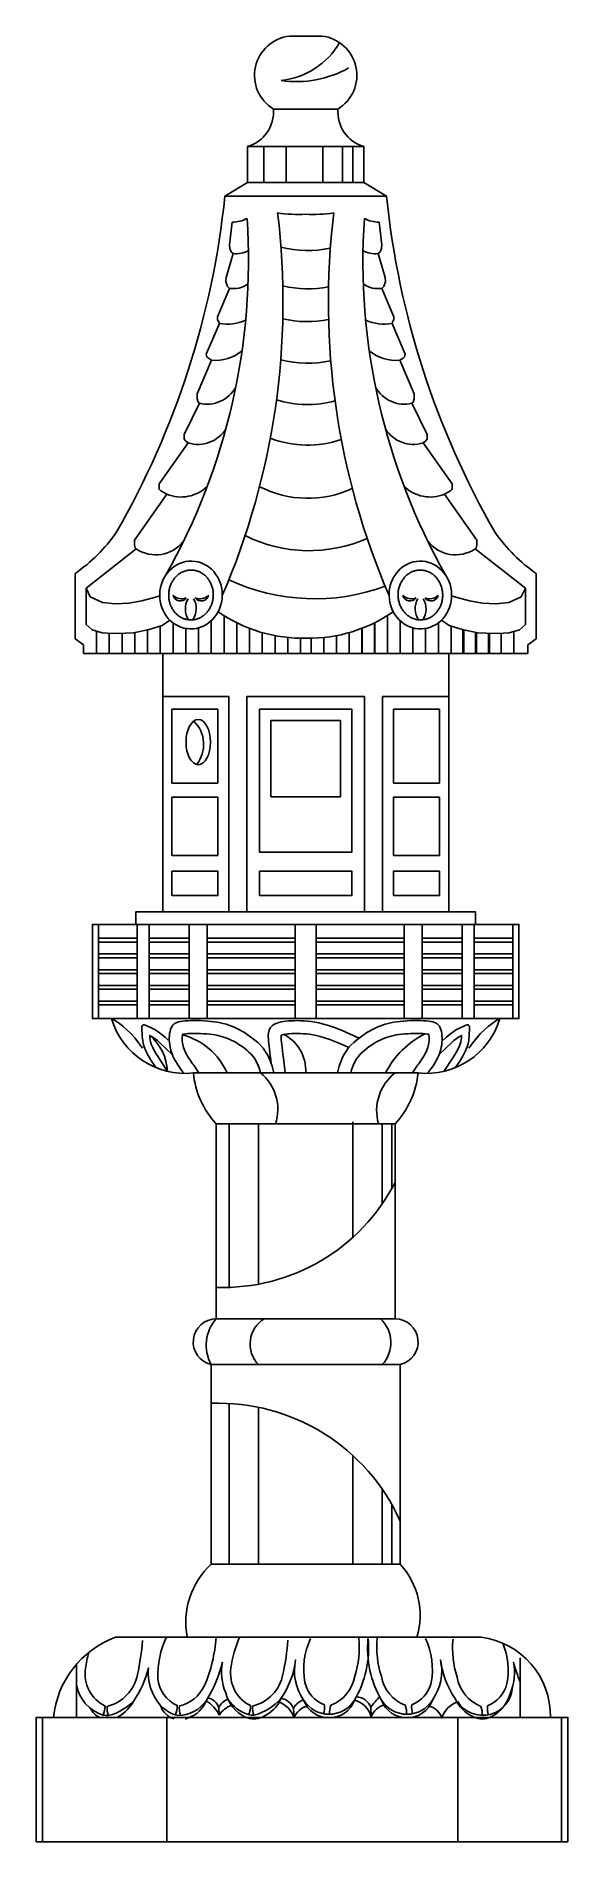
# Model space of a CAD drawing. Extents: x 264 to 541, y 403 to 1346.
import ezdxf

# ---------------------------------------------------------------- set-up
doc = ezdxf.new("R2010")
doc.units = 0
doc.header["$LTSCALE"] = 10
doc.header["$MEASUREMENT"] = 0
for name, color, linetype in [('3', 3, 'CONTINUOUS'), ('4', 4, 'CONTINUOUS'), ('7', 7, 'CONTINUOUS')]:
    doc.layers.add(name, color=color, linetype=linetype)

msp = doc.modelspace()

# ---------------------------------------------------------------- linework, layer by layer
at = {"layer": '3'}
for p, q in [((382.91, 1288.17), (382.91, 1269.5)), ((394.51, 1288.17), (394.51, 1269.5)), ((413.59, 1288.17), (413.59, 1269.5)), ((423.91, 1288.17), (423.91, 1269.5)), ((429.32, 1288.17), (429.32, 1269.5)), ((328.8, 1037.69), (328.8, 1023.51)), ((335.46, 1039.43), (335.46, 1023.51)), ((355.41, 1040.53), (355.41, 1023.51)), ((362.06, 1043.09), (362.06, 1023.51)), ((368.71, 1039.47), (368.71, 1023.51)), ((440.62, 1039.46), (440.62, 1023.51)), ((440.71, 1038.88), (440.71, 1023.51)), ((447.27, 1043.19), (447.27, 1023.51)), ((453.92, 1040.53), (453.92, 1023.51)), ((473.87, 1039.43), (473.87, 1023.51)), ((480.52, 1037.69), (480.52, 1023.51)), ((295.55, 1035.05), (295.55, 1023.51)), ((302.2, 1033.96), (302.2, 1023.51)), ((308.85, 1033.98), (308.85, 1023.51)), ((315.5, 1034.39), (315.5, 1023.51)), ((322.15, 1035.75), (322.15, 1023.51)), ((342.11, 1036.5), (342.11, 1023.51)), ((348.76, 1036.8), (348.76, 1023.51)), ((375.36, 1036.54), (375.36, 1023.51)), ((382.01, 1034.37), (382.01, 1023.51)), ((388.66, 1033.05), (388.66, 1023.51)), ((395.31, 1031.79), (395.31, 1023.51)), ((401.97, 1031.41), (401.97, 1023.51)), ((407.45, 1031.41), (407.45, 1023.51)), ((414.1, 1031.81), (414.1, 1023.51)), ((420.75, 1033.05), (420.75, 1023.51)), ((427.4, 1034.37), (427.4, 1023.51)), ((433.97, 1036.54), (433.97, 1023.51)), ((434.06, 1036.57), (434.06, 1023.51)), ((460.57, 1036.8), (460.57, 1023.51)), ((467.22, 1036.5), (467.22, 1023.51)), ((486.67, 1035.75), (486.67, 1023.51)), ((487.17, 1035.75), (487.17, 1023.51)), ((493.33, 1034.39), (493.33, 1023.51)), ((493.83, 1034.39), (493.83, 1023.51)), ((499.98, 1033.98), (499.98, 1023.51)), ((500.48, 1033.98), (500.48, 1023.51)), ((506.63, 1033.96), (506.63, 1023.51)), ((513.28, 1035.05), (513.28, 1023.51)), ((334.77, 955.7), (334.77, 994.3)), ((474.56, 955.7), (474.56, 994.3)), ((334.77, 918), (334.77, 948.47)), ((474.56, 918), (474.56, 948.47)), ((334.77, 909.77), (334.77, 897.01)), ((474.56, 909.77), (474.56, 897.01)), ((330.06, 888.57), (479.27, 888.57)), ((296.57, 874.69), (316.72, 874.69)), ((296.57, 872.73), (316.72, 872.73)), ((323, 874.69), (343.9, 874.69)), ((323, 872.73), (343.9, 872.73)), ((353.33, 874.69), (399.17, 874.69)), ((353.33, 872.73), (399.17, 872.73)), ((456, 874.69), (410.16, 874.69)), ((456, 872.73), (410.16, 872.73)), ((486.32, 874.69), (465.42, 874.69)), ((486.32, 872.73), (465.42, 872.73)), ((512.76, 874.69), (492.61, 874.69)), ((512.76, 872.73), (492.61, 872.73)), ((296.57, 866.49), (316.72, 866.49)), ((296.57, 864.52), (316.72, 864.52)), ((323, 866.49), (343.9, 866.49)), ((323, 864.52), (343.9, 864.52)), ((353.33, 866.49), (399.17, 866.49)), ((353.33, 864.52), (399.17, 864.52)), ((456, 866.49), (410.16, 866.49)), ((456, 864.52), (410.16, 864.52)), ((486.32, 866.49), (465.42, 866.49)), ((486.32, 864.52), (465.42, 864.52)), ((512.76, 866.49), (492.61, 866.49)), ((512.76, 864.52), (492.61, 864.52)), ((296.57, 858.28), (316.72, 858.28)), ((296.57, 856.32), (316.72, 856.32)), ((296.57, 850.07), (316.72, 850.07)), ((323, 858.28), (343.9, 858.28)), ((323, 856.32), (343.9, 856.32)), ((323, 850.07), (343.9, 850.07)), ((353.33, 858.28), (399.17, 858.28)), ((353.33, 856.32), (399.17, 856.32)), ((353.33, 850.07), (399.17, 850.07)), ((456, 858.28), (410.16, 858.28)), ((456, 856.32), (410.16, 856.32)), ((456, 850.07), (410.16, 850.07)), ((486.32, 858.28), (465.42, 858.28)), ((486.32, 856.32), (465.42, 856.32)), ((486.32, 850.07), (465.42, 850.07)), ((512.76, 858.28), (492.61, 858.28)), ((512.76, 856.32), (492.61, 856.32)), ((512.76, 850.07), (492.61, 850.07)), ((296.57, 848.11), (316.72, 848.11)), ((296.57, 841.87), (316.72, 841.87)), ((296.57, 839.9), (316.72, 839.9)), ((323, 848.11), (343.9, 848.11)), ((323, 841.87), (343.9, 841.87)), ((323, 839.9), (343.9, 839.9)), ((353.33, 848.11), (399.17, 848.11)), ((353.33, 841.87), (399.17, 841.87)), ((353.33, 839.9), (399.17, 839.9)), ((456, 848.11), (410.16, 848.11)), ((456, 841.87), (410.16, 841.87)), ((456, 839.9), (410.16, 839.9)), ((486.32, 848.11), (465.42, 848.11)), ((486.32, 841.87), (465.42, 841.87)), ((486.32, 839.9), (465.42, 839.9)), ((512.76, 848.11), (492.61, 848.11)), ((512.76, 841.87), (492.61, 841.87)), ((512.76, 839.9), (492.61, 839.9)), ((364.8, 692.34), (364.8, 777.75)), ((380.03, 694), (380.03, 777.75)), ((429.3, 718.48), (429.3, 778.87)), ((444.53, 735.88), (444.53, 777.75)), ((449.68, 744.17), (449.68, 777.75)), ((364.8, 547.71), (364.8, 631.68)), ((380.03, 547.71), (380.03, 629.69)), ((429.3, 547.71), (429.3, 604.49)), ((444.53, 547.71), (444.53, 587.01)), ((449.68, 547.71), (449.68, 578.76)), ((453.94, 570.29), (453.94, 547.71)), ((398.28, 472.35), (398.61, 467.42)), ((438.57, 472.99), (438.9, 468.06)), ((267.35, 402.71), (267.35, 467.75)), ((538.14, 402.71), (538.14, 467.75))]:
    msp.add_line(p, q, dxfattribs=at)
for points in [[(334.77, 994.3), (358.81, 994.3), (358.81, 955.7), (334.77, 955.7)], [(404.66, 994.33), (380.63, 994.33), (380.63, 919.62), (404.66, 919.62)], [(404.66, 994.33), (428.7, 994.33), (428.7, 919.62), (404.66, 919.62)], [(474.56, 994.3), (450.52, 994.3), (450.52, 955.7), (474.56, 955.7)], [(404.66, 988.44), (386.52, 988.44), (386.52, 948.62), (404.66, 948.62)], [(404.66, 988.44), (422.81, 988.44), (422.81, 948.62), (404.66, 948.62)], [(334.77, 948.47), (358.81, 948.47), (358.81, 918), (334.77, 918)], [(474.56, 948.47), (450.52, 948.47), (450.52, 918), (474.56, 918)], [(334.77, 909.77), (358.81, 909.77), (358.81, 897.01), (334.77, 897.01)], [(404.66, 909.77), (380.63, 909.77), (380.63, 897.01), (404.66, 897.01)], [(404.66, 909.77), (428.7, 909.77), (428.7, 897.01), (404.66, 897.01)], [(474.56, 909.77), (450.52, 909.77), (450.52, 897.01), (474.56, 897.01)], [(335.09, 813.96), (328.66, 820.07), (327.33, 821.21), (326.1, 822.16), (324.97, 822.94), (323.93, 823.58), (323.32, 823.92), (323.34, 823.59), (323.4, 822.62), (323.5, 821.71), (323.71, 820.67), (324.12, 819.35), (324.85, 817.63), (325.98, 815.42), (327.63, 812.67), (332.64, 805.17)], [(381.07, 804.36), (380.69, 805.91), (379.89, 808.26), (379.03, 810.16), (378.12, 811.71), (377.18, 813), (376.17, 814.14), (375.08, 815.19), (373.89, 816.21), (372.67, 817.2), (371.47, 818.1), (370.3, 818.92), (369.16, 819.67), (368.05, 820.34), (366.94, 820.95), (365.83, 821.51), (364.71, 822.02), (363.57, 822.48), (362.42, 822.9), (361.24, 823.28), (360.02, 823.62), (358.75, 823.91), (357.42, 824.17), (356.03, 824.4), (354.56, 824.58), (353.01, 824.73), (351.4, 824.83), (349.76, 824.91), (348.12, 824.94), (346.52, 824.94), (345, 824.91), (343.59, 824.86), (342.33, 824.77), (341.29, 824.68), (340.52, 824.57), (340.48, 824.56), (340.46, 824.51), (340.36, 823.96), (340.28, 823.28), (340.24, 822.52), (340.24, 821.71), (340.29, 820.89), (340.39, 820.05), (340.53, 819.22), (340.73, 818.39), (340.97, 817.55), (341.26, 816.7), (341.6, 815.85), (342, 814.98), (342.46, 814.09), (342.99, 813.18), (343.57, 812.24), (344.17, 811.32), (344.77, 810.46), (345.33, 809.67), (345.83, 808.97), (346.27, 808.36), (349, 804.36)], [(427.21, 817.6), (424.84, 818.67), (420.76, 820.42), (417.34, 821.76), (414.5, 822.74), (412.15, 823.45), (410.15, 823.94), (408.38, 824.27), (406.69, 824.52), (405.01, 824.71), (403.37, 824.84), (401.8, 824.93), (400.29, 824.97), (398.86, 824.97), (397.51, 824.92), (396.26, 824.84), (395.12, 824.72), (394.1, 824.58), (393.23, 824.42), (392.51, 824.25), (391.96, 824.07), (391.85, 824.03), (391.85, 824), (391.84, 823.38), (391.87, 822.56), (391.95, 821.56), (392.06, 820.4), (392.21, 819.07), (392.39, 817.58), (392.6, 815.93), (392.82, 814.12), (393.06, 812.14), (393.95, 804.36)], [(428.26, 804.36), (428.64, 805.91), (429.44, 808.26), (430.3, 810.16), (431.2, 811.71), (432.15, 813), (433.15, 814.14), (434.25, 815.19), (435.44, 816.21), (436.66, 817.2), (437.86, 818.1), (439.03, 818.92), (440.16, 819.67), (441.28, 820.34), (442.39, 820.95), (443.5, 821.51), (444.62, 822.02), (445.75, 822.48), (446.91, 822.9), (448.09, 823.28), (449.31, 823.62), (450.58, 823.91), (451.9, 824.17), (453.3, 824.4), (454.76, 824.58), (456.32, 824.73), (457.93, 824.83), (459.57, 824.91), (461.21, 824.94), (462.81, 824.94), (464.33, 824.91), (465.74, 824.86), (467, 824.77), (468.04, 824.68), (468.81, 824.57), (468.85, 824.56), (468.86, 824.51), (468.97, 823.96), (469.05, 823.28), (469.09, 822.52), (469.09, 821.71), (469.04, 820.89), (468.94, 820.05), (468.8, 819.22), (468.6, 818.39), (468.36, 817.55), (468.07, 816.7), (467.73, 815.85), (467.33, 814.98), (466.87, 814.09), (466.34, 813.18), (465.76, 812.24), (465.16, 811.32), (464.56, 810.46), (464, 809.67), (463.5, 808.97), (463.06, 808.36), (460.33, 804.36)], [(474.23, 813.96), (480.67, 820.07), (482, 821.21), (483.23, 822.16), (484.36, 822.94), (485.4, 823.58), (486.01, 823.92), (485.99, 823.59), (485.93, 822.62), (485.83, 821.71), (485.62, 820.67), (485.2, 819.35), (484.48, 817.63), (483.34, 815.42), (481.7, 812.67), (476.69, 805.17)]]:
    msp.add_lwpolyline(points, dxfattribs=at)
for points in [[(332.11, 509.89, 0.118669), (327.53, 488.01, 0.273652), (337.63, 474.01, -0.134594), (336.7, 469.06)], [(370.28, 509.8, 0.075842), (365.7, 493.51, 0.326478), (375.87, 473.86, -0.130924), (374.85, 469.16)], [(291.48, 501.64, 0.037889), (289.81, 493.31, 0.326478), (299.97, 473.66, -0.130924), (298.96, 468.96)], [(301.79, 468.66, -0.130032), (301.08, 473.46, 0.293474), (316.89, 490.05, 0.037622), (319.5, 507.94, 0.037622)], [(377.69, 468.86, -0.130032), (376.98, 473.66, 0.293474), (392.79, 490.25, 0.037622), (395.4, 508.13, 0.037622)], [(407.22, 508.93, 0.15698), (404.25, 485.92, 0.243865), (414.43, 474.28, -0.072843), (414.03, 469.61)], [(432.4, 509.16, -0.102314), (430.26, 489.23, -0.259326), (417.87, 474.03, 0.132589), (417.16, 469.35, 0.132589)], [(442, 509.16, 0.102314), (444.14, 489.23, 0.259326), (456.53, 474.03, -0.132589), (457.23, 469.35, -0.132589)], [(467.18, 508.93, -0.15698), (470.15, 485.92, -0.243865), (459.97, 474.28, 0.072843), (460.36, 469.61)], [(481.52, 508.61, 0.102314), (483.66, 488.68, 0.259326), (496.05, 473.48, -0.132589), (496.75, 468.8, -0.132589)], [(507.53, 506.45, -0.142776), (509.66, 485.37, -0.243865), (499.48, 473.73, 0.072843), (499.88, 469.05)], [(285.05, 484.57, 0.272938), (298.96, 468.96, 0.072448), (301.79, 468.66, 0.157026), (315.85, 477.48, 0.157026)], [(329.01, 473.9, 0.139223), (338.08, 468.65, 0.234549), (352.74, 476.42, 0.234549)], [(364.12, 477.19, 0.167518), (374.85, 469.16, 0.072448), (377.69, 468.86, 0.157026), (391.75, 477.67, 0.157026)], [(405.26, 473.58, 0.241624), (398.61, 467.42, 0.244746), (390.78, 475.65)], [(403.61, 476.79, 0.214119), (398.28, 472.35, 0.286241), (391.75, 477.67, 0.286241)], [(445.85, 474.3, 0.249871), (438.9, 468.06, 0.254253), (430.14, 476.74, 0.254253)], [(443.35, 478.51, 0.046684), (438.57, 472.99, 0.304792), (431.13, 478.51, 0.304792)], [(469.14, 473.58, -0.241624), (475.79, 467.42, -0.244746), (483.62, 475.65)]]:
    msp.add_lwpolyline(points, format="xyb", dxfattribs=at)
for centre, radius, start, end in [((387.54, 1362.82), 40.34, 276.23729, 329.68417), ((399.95, 1377.1), 54.97, 261.60431, 299.52305), ((405.76, 1289.18), 55.3, 255.34877, 282.27245), ((368.4, 1244.71), 12.53, 262.59041, 301.12663), ((440.92, 1244.71), 12.53, 238.87337, 277.40959), ((366.92, 1226.81), 12.82, 260.81079, 305.27953), ((405.76, 1269.2), 55.3, 256.37772, 281.28384), ((442.4, 1226.81), 12.82, 234.72047, 279.18921), ((405.76, 1252.04), 55.3, 256.36532, 281.31882), ((363.58, 1220.1), 24.66, 260.75053, 293.34109), ((445.75, 1220.1), 24.66, 246.65891, 279.24947), ((357.79, 1197.58), 21.05, 263.89642, 310.5988), ((451.54, 1197.58), 21.05, 229.4012, 276.10358), ((405.76, 1230.33), 55.3, 255.20634, 282.49879), ((353.16, 1170.79), 17.15, 256.74575, 331.47591), ((456.17, 1170.79), 17.15, 208.52409, 283.25425), ((405.76, 1208.77), 55.3, 252.82108, 284.90176), ((348.47, 1149.74), 17.11, 252.74169, 328.63767), ((405.76, 1187.61), 55.3, 249.30234, 288.43663), ((460.86, 1149.74), 17.11, 211.36233, 287.25831), ((339.6, 1124.88), 19.72, 248.27235, 314.16567), ((405.76, 1159.79), 55.3, 242.92559, 294.82937), ((469.73, 1124.88), 19.72, 225.83433, 291.72765), ((406.37, 1151.54), 74.44, 243.4149, 294.07408), ((326.45, 1093.36), 18.39, 236.43261, 322.04838), ((482.87, 1093.36), 18.39, 217.95162, 303.56739), ((339.26, 1054.64), 3.81, 191.58281, 325.31965), ((339.99, 1058.2), 6.21, 224.10885, 292.79361), ((352.21, 1046.72), 10.33, 149.21703, 213.56472), ((337.61, 1046.81), 9.99, 324.37685, 31.36735), ((350.21, 1054.64), 3.81, 214.68035, 348.41719), ((349.48, 1058.2), 6.21, 247.20639, 315.89115), ((459.12, 1054.64), 3.81, 191.58281, 325.31965), ((459.85, 1058.2), 6.21, 224.10885, 292.79361), ((471.72, 1046.81), 9.99, 148.63265, 215.62315), ((457.12, 1046.72), 10.33, 326.43528, 30.78297), ((469.34, 1058.2), 6.21, 247.20639, 315.89115), ((470.07, 1054.64), 3.81, 214.68035, 348.41719), ((334.57, 975.95), 16.87, 321.45777, 46.0831), ((306.72, 804.15), 25.82, 2.31714, 49.97163), ((331.43, 790.14), 35.25, 23.78878, 75.23915), ((383.77, 805.74), 20.94, 356.23633, 63.14872), ((486.83, 784.04), 45.3, 115.96483, 153.35037), ((365.76, 785.42), 24.36, 341.65999, 51.07575), ((466.93, 784.55), 25.25, 128.31285, 195.61589), ((361.47, 793.2), 100.92, 268.05883, 332.85556), ((373.7, 662.09), 20.91, 138.45615, 208.85074), ((391.07, 662.78), 15.4, 121.22359, 224.4027), ((432.07, 663.56), 17.04, 317.28028, 46.65894), ((359.04, 527.91), 103.93, 24.06521, 92.01573), ((280.91, 514.71), 77.2, 336.64643, 356.20918), ((334.2, 492.82), 19.62, 283.57148, 333.61665), ((497.03, 484.36), 15.56, 211.65781, 357.63495), ((348.92, 472.37), 10.2, 172.1964, 200.8738), ((342.41, 460.19), 19.25, 26.95272, 57.53346), ((352.32, 470.7), 7.31, 17.54666, 79.20181), ((366.9, 469.19), 8.48, 109.16522, 153.95899), ((370.14, 462.23), 12.51, 109.52948, 147.73622), ((416.89, 484.91), 15.56, 211.44623, 328.34219), ((457.51, 484.91), 15.56, 211.65781, 328.55377)]:
    msp.add_arc(centre, radius, start, end, dxfattribs=at)
msp.add_ellipse((348.63, 977.13), major_axis=(0, 11.8), ratio=0.542215, dxfattribs=at)
for points in [[(345.15, 1067.01), (344.76, 1067.02), (344.38, 1067), (343.34, 1066.91), (342.69, 1066.8), (341.41, 1066.43), (340.78, 1066.19), (339.55, 1065.58), (338.96, 1065.22), (337.84, 1064.38), (337.31, 1063.9), (336.4, 1062.93), (336.02, 1062.46), (335.31, 1061.45), (334.99, 1060.91), (334.43, 1059.79), (334.18, 1059.2), (333.76, 1058), (333.59, 1057.37), (333.34, 1056.11), (333.26, 1055.46), (333.18, 1054.17), (333.18, 1053.52), (333.27, 1052.22), (333.36, 1051.58), (333.62, 1050.32), (333.8, 1049.7), (334.22, 1048.51), (334.48, 1047.93), (335.05, 1046.82), (335.37, 1046.3), (336.08, 1045.31), (336.47, 1044.84), (337.29, 1043.98), (337.73, 1043.59), (338.65, 1042.88), (339.13, 1042.57), (340.11, 1042.02), (340.62, 1041.78), (341.67, 1041.4), (342.2, 1041.25), (343.27, 1041.04), (343.81, 1040.97), (345.09, 1040.92), (345.82, 1040.97), (347.27, 1041.22), (347.98, 1041.42), (349.24, 1041.93), (349.79, 1042.2), (350.84, 1042.84), (351.35, 1043.21), (352.32, 1044.03), (352.77, 1044.48), (353.62, 1045.47), (354.01, 1046), (354.72, 1047.14), (355.03, 1047.74), (355.58, 1048.99), (355.8, 1049.64), (356.16, 1050.98), (356.29, 1051.66), (356.45, 1053.05), (356.49, 1053.75), (356.45, 1055.15), (356.38, 1055.84), (356.14, 1057.21), (355.97, 1057.88), (355.54, 1059.18), (355.28, 1059.81), (354.68, 1061.01), (354.33, 1061.58), (353.57, 1062.65), (353.16, 1063.15), (352.27, 1064.07), (351.79, 1064.48), (350.79, 1065.22), (350.27, 1065.55), (349.19, 1066.1), (348.64, 1066.33), (347.5, 1066.69), (346.93, 1066.83), (345.95, 1066.96), (345.55, 1067), (345.15, 1067.01)], [(464.18, 1067.01), (464.56, 1067.02), (464.95, 1067), (465.99, 1066.91), (466.64, 1066.8), (467.92, 1066.43), (468.55, 1066.19), (469.77, 1065.58), (470.36, 1065.22), (471.49, 1064.38), (472.02, 1063.9), (472.93, 1062.93), (473.31, 1062.46), (474.01, 1061.45), (474.33, 1060.91), (474.9, 1059.79), (475.15, 1059.2), (475.57, 1058), (475.73, 1057.37), (475.99, 1056.11), (476.07, 1055.46), (476.15, 1054.17), (476.15, 1053.52), (476.06, 1052.22), (475.97, 1051.58), (475.7, 1050.32), (475.53, 1049.7), (475.1, 1048.51), (474.85, 1047.93), (474.28, 1046.82), (473.95, 1046.3), (473.24, 1045.31), (472.86, 1044.84), (472.04, 1043.98), (471.6, 1043.59), (470.68, 1042.88), (470.2, 1042.57), (469.21, 1042.02), (468.7, 1041.78), (467.66, 1041.4), (467.13, 1041.25), (466.06, 1041.04), (465.52, 1040.97), (464.24, 1040.92), (463.51, 1040.97), (462.06, 1041.22), (461.35, 1041.42), (460.09, 1041.93), (459.54, 1042.2), (458.49, 1042.84), (457.98, 1043.21), (457.01, 1044.03), (456.56, 1044.48), (455.71, 1045.47), (455.31, 1046), (454.61, 1047.14), (454.29, 1047.74), (453.75, 1048.99), (453.53, 1049.64), (453.17, 1050.98), (453.04, 1051.66), (452.87, 1053.05), (452.84, 1053.75), (452.88, 1055.15), (452.95, 1055.84), (453.19, 1057.21), (453.36, 1057.88), (453.79, 1059.18), (454.05, 1059.81), (454.65, 1061.01), (454.99, 1061.58), (455.75, 1062.65), (456.17, 1063.15), (457.06, 1064.07), (457.54, 1064.48), (458.54, 1065.22), (459.06, 1065.55), (460.14, 1066.1), (460.69, 1066.33), (461.83, 1066.69), (462.4, 1066.83), (463.38, 1066.96), (463.78, 1067), (464.18, 1067.01)]]:
    msp.add_open_spline(points, degree=3, knots=[0, 0, 0, 0, 0.102373, 0.102373, 0.277525, 0.277525, 0.452678, 0.452678, 0.62783, 0.62783, 0.802983, 0.802983, 0.948285, 0.948285, 1.093586, 1.093586, 1.238888, 1.238888, 1.384189, 1.384189, 1.529491, 1.529491, 1.674793, 1.674793, 1.820094, 1.820094, 1.965396, 1.965396, 2.110697, 2.110697, 2.255999, 2.255999, 2.401301, 2.401301, 2.546602, 2.546602, 2.691904, 2.691904, 2.837206, 2.837206, 2.982507, 2.982507, 3.127809, 3.127809, 3.322636, 3.322636, 3.517463, 3.517463, 3.673871, 3.673871, 3.830278, 3.830278, 3.986685, 3.986685, 4.143093, 4.143093, 4.2995, 4.2995, 4.455907, 4.455907, 4.612314, 4.612314, 4.768722, 4.768722, 4.925129, 4.925129, 5.081536, 5.081536, 5.237944, 5.237944, 5.394351, 5.394351, 5.550758, 5.550758, 5.707166, 5.707166, 5.863573, 5.863573, 6.01998, 6.01998, 6.176388, 6.176388, 6.283185, 6.283185, 6.283185, 6.283185], dxfattribs=at)
at = {"layer": '4'}
for p, q in [((387.84, 1307.82), (421.49, 1307.82)), ((374.31, 1288.17), (435.01, 1288.17)), ((374.31, 1269.5), (435.01, 1269.5)), ((288.78, 1023.51), (520.55, 1023.51)), ((316.08, 881.92), (493.25, 881.92)), ((358.05, 777.75), (451.27, 777.75)), ((355.39, 547.71), (453.94, 547.71)), ((305.41, 509.6), (342.82, 509.6)), ((342.82, 509.6), (462.66, 509.6)), ((462.66, 509.6), (496.14, 509.6)), ((285.05, 495.42), (285.05, 467.75)), ((516.56, 498.82), (516.56, 467.75)), ((273.13, 467.75), (532.35, 467.75)), ((332.19, 402.71), (332.19, 467.75)), ((484.12, 402.71), (484.12, 467.75)), ((264.06, 402.71), (541.43, 402.71))]:
    msp.add_line(p, q, dxfattribs=at)
for points in [[(404.66, 1345.9), (396.2, 1345.9, 0.713513), (387.84, 1307.82, -0.352453), (374.31, 1288.17), (374.31, 1269.5), (362.52, 1262.3, -0.105181), (305.84, 1086.65, -0.088311), (284.35, 1065.18), (284.35, 1031.09), (288.78, 1027.93), (288.78, 1023.51)], [(404.66, 1345.9), (413.13, 1345.9, -0.713513), (421.49, 1307.82, 0.352453), (435.01, 1288.17), (435.01, 1269.5), (446.81, 1262.3, 0.105181), (503.49, 1086.65, 0.088311), (524.97, 1065.18), (524.97, 1031.09), (520.55, 1027.93), (520.55, 1023.51)], [(330.06, 1023.51), (330.06, 888.57), (316.08, 888.57), (316.08, 881.92), (293.43, 881.92), (293.43, 832.69), (303.42, 832.69, 0.36266), (346.07, 804.36, 0.167899), (358.05, 777.75), (358.05, 675.96, 0.889043), (355.39, 652), (355.39, 547.71, 0.259813), (342.82, 509.6)], [(479.27, 1023.51), (479.27, 888.57), (493.25, 888.57), (493.25, 881.92), (515.9, 881.92), (515.9, 832.69), (505.91, 832.69, -0.36266), (463.26, 804.36, -0.167899), (451.27, 777.75), (451.27, 675.96, -0.889043), (453.94, 652), (453.94, 547.71, -0.266679), (462.66, 509.6)], [(305.41, 509.6, 0.285055), (273.13, 467.75), (264.06, 467.75), (264.06, 402.71)], [(496.14, 509.6, -0.382649), (532.35, 467.75), (541.43, 467.75), (541.43, 402.71)]]:
    msp.add_lwpolyline(points, format="xyb", dxfattribs=at)
at = {"layer": '7'}
for p, q in [((362.52, 1262.3), (446.81, 1262.3)), ((290.07, 1057.48), (290.07, 1038.49)), ((519.26, 1057.48), (519.26, 1038.49)), ((296.57, 832.69), (296.57, 881.92)), ((316.72, 881.92), (316.72, 832.69)), ((323, 881.92), (323, 832.69)), ((343.9, 881.92), (343.9, 832.69)), ((353.33, 881.92), (353.33, 832.69)), ((399.17, 832.69), (399.17, 881.92)), ((410.16, 832.69), (410.16, 881.92)), ((456, 881.92), (456, 832.69)), ((465.42, 881.92), (465.42, 832.69)), ((486.32, 881.92), (486.32, 832.69)), ((492.61, 881.92), (492.61, 832.69)), ((512.76, 832.69), (512.76, 881.92)), ((303.42, 832.69), (505.91, 832.69)), ((346.07, 804.36), (463.26, 804.36)), ((358.05, 675.96), (451.27, 675.96)), ((355.39, 652), (453.94, 652)), ((359.29, 472.91), (359.56, 468.91))]:
    msp.add_line(p, q, dxfattribs=at)
for points in [[(366.31, 1248.77), (364.88, 1236.83), (365.12, 1234.92), (365.83, 1233.25), (366.79, 1232.29), (363.2, 1219.88), (362.96, 1217.73), (363.92, 1215.1), (364.88, 1214.15), (358.66, 1199.34), (358.66, 1197.67), (359.38, 1196.71), (359.62, 1195.76), (352.69, 1179.76), (353.16, 1178.33), (353.88, 1177.61), (355.55, 1176.66), (348.06, 1159.06), (348.06, 1156.43), (348.64, 1154.68), (349.23, 1154.1), (341.35, 1137.77), (341.35, 1135.43), (342.22, 1134.27), (343.39, 1133.39), (328.21, 1112.1), (328.21, 1109.19), (329.08, 1108.31), (332.3, 1106.56), (315.3, 1082.69), (315.3, 1080), (315.79, 1078.53), (316.28, 1078.04), (290.07, 1057.48), (292.28, 1053.08), (298.65, 1050.14), (305.5, 1049.4), (312.36, 1049.65), (319.22, 1050.87), (326.33, 1052.83), (328.51, 1053.58)], [(443.02, 1248.77), (444.45, 1236.83), (444.21, 1234.92), (443.5, 1233.25), (442.54, 1232.29), (446.13, 1219.88), (446.36, 1217.73), (445.41, 1215.1), (444.45, 1214.15), (450.67, 1199.34), (450.67, 1197.67), (449.95, 1196.71), (449.71, 1195.76), (456.64, 1179.76), (456.16, 1178.33), (455.45, 1177.61), (453.77, 1176.66), (461.27, 1159.06), (461.27, 1156.43), (460.68, 1154.68), (460.1, 1154.1), (467.98, 1137.77), (467.98, 1135.43), (467.11, 1134.27), (465.94, 1133.39), (481.12, 1112.1), (481.12, 1109.19), (480.24, 1108.31), (477.03, 1106.56), (494.02, 1082.69), (494.02, 1080), (493.53, 1078.53), (493.04, 1078.04), (519.26, 1057.48), (517.05, 1053.08), (510.68, 1050.14), (503.82, 1049.4), (496.96, 1049.65), (490.1, 1050.87), (483, 1052.83), (480.82, 1053.58)], [(290.07, 1038.49), (293.19, 1035.71), (298.43, 1034.24), (304.09, 1033.82), (310.59, 1034.03), (314.78, 1034.24), (322.95, 1035.92), (329.87, 1038.01), (333.78, 1040.89)], [(519.26, 1038.49), (516.14, 1035.71), (510.9, 1034.24), (505.24, 1033.82), (498.74, 1034.03), (494.55, 1034.24), (486.38, 1035.92), (479.46, 1038.01), (475.55, 1040.89)], [(330.06, 1000.93), (364.53, 1000.93), (364.53, 888.57)], [(404.66, 1000.93), (374.02, 1000.93), (374.02, 888.57)], [(404.66, 1000.93), (435.31, 1000.93), (435.31, 888.57)], [(479.27, 1000.93), (444.8, 1000.93), (444.8, 888.57)], [(319.57, 817.22), (317.49, 820.09), (315.45, 822.64), (313.44, 824.89), (311.44, 826.86), (309.44, 828.6), (307.45, 830.13), (305.44, 831.48), (303.42, 832.69)], [(388, 804.36), (387.17, 807.8), (386.17, 810.75), (385.03, 813.26), (383.77, 815.41), (382.43, 817.24), (381.04, 818.81), (379.62, 820.17), (378.21, 821.39), (376.81, 822.51), (375.44, 823.55), (374.09, 824.5), (372.75, 825.38), (371.42, 826.18), (370.08, 826.92), (368.74, 827.6), (367.38, 828.21), (366, 828.77), (364.6, 829.28), (363.16, 829.74), (361.69, 830.15), (360.17, 830.51), (358.6, 830.81), (356.98, 831.07), (355.3, 831.28), (353.56, 831.45), (351.77, 831.57), (349.98, 831.65), (348.2, 831.68), (346.46, 831.69), (344.8, 831.65), (343.23, 831.59), (341.79, 831.5), (340.5, 831.37), (339.35, 831.21), (338.34, 831), (337.45, 830.72), (336.68, 830.37), (336, 829.92), (335.43, 829.37), (334.93, 828.71), (334.51, 827.93), (334.17, 827.03), (333.89, 826.05), (333.69, 824.98), (333.56, 823.86), (333.49, 822.69), (333.5, 821.49), (333.57, 820.29), (333.71, 819.09), (333.92, 817.89), (334.19, 816.7), (334.53, 815.52), (334.94, 814.35), (335.41, 813.18), (335.94, 812.02), (336.54, 810.86), (337.2, 809.72), (337.89, 808.61), (338.58, 807.56), (339.24, 806.59), (339.84, 805.74), (340.36, 805.03), (340.75, 804.48), (340.99, 804.13)], [(432.52, 822.51), (427.54, 824.78), (423.28, 826.6), (419.66, 828.02), (416.56, 829.1), (413.9, 829.89), (411.57, 830.46), (409.49, 830.86), (407.54, 831.14), (405.66, 831.35), (403.84, 831.5), (402.07, 831.6), (400.37, 831.65), (398.74, 831.64), (397.18, 831.59), (395.71, 831.49), (394.32, 831.35), (393.03, 831.17), (391.83, 830.95), (390.73, 830.68), (389.73, 830.37), (388.83, 830.01), (388.03, 829.61), (387.33, 829.15), (386.75, 828.64), (386.26, 828.08), (385.88, 827.46), (385.58, 826.77), (385.37, 826.01), (385.24, 825.18), (385.17, 824.27), (385.17, 823.27), (385.21, 822.18), (385.3, 820.99), (385.42, 819.7), (385.58, 818.29), (385.77, 816.76), (385.97, 815.11), (386.2, 813.31), (386.43, 811.37), (386.67, 809.27)], [(421.32, 804.36), (422.16, 807.8), (423.16, 810.75), (424.3, 813.26), (425.56, 815.41), (426.89, 817.24), (428.29, 818.81), (429.71, 820.17), (431.12, 821.39), (432.52, 822.51), (433.89, 823.55), (435.24, 824.5), (436.58, 825.38), (437.91, 826.18), (439.25, 826.92), (440.59, 827.6), (441.95, 828.21), (443.33, 828.77), (444.73, 829.28), (446.17, 829.74), (447.64, 830.15), (449.16, 830.51), (450.72, 830.81), (452.35, 831.07), (454.03, 831.28), (455.77, 831.45), (457.56, 831.57), (459.35, 831.65), (461.13, 831.68), (462.87, 831.69), (464.53, 831.65), (466.1, 831.59), (467.54, 831.5), (468.83, 831.37), (469.97, 831.21), (470.99, 831), (471.88, 830.72), (472.65, 830.37), (473.32, 829.92), (473.9, 829.37), (474.4, 828.71), (474.82, 827.93), (475.16, 827.03), (475.44, 826.05), (475.64, 824.98), (475.77, 823.86), (475.83, 822.69), (475.83, 821.49), (475.75, 820.29), (475.61, 819.09), (475.41, 817.89), (475.13, 816.7), (474.79, 815.52), (474.39, 814.35), (473.92, 813.18), (473.39, 812.02), (472.79, 810.86), (472.13, 809.72), (471.44, 808.61), (470.75, 807.56), (470.09, 806.59), (469.48, 805.74), (468.97, 805.03), (468.58, 804.48), (468.34, 804.13)], [(489.76, 817.22), (491.83, 820.09), (493.87, 822.64), (495.89, 824.89), (497.89, 826.86), (499.88, 828.6), (501.88, 830.13), (503.88, 831.48), (505.91, 832.69)], [(332.86, 821.5), (331.29, 822.99), (329.81, 824.26), (328.42, 825.33), (327.11, 826.23), (325.91, 826.97), (324.81, 827.59), (323.81, 828.09), (322.92, 828.5), (322.15, 828.84), (321.48, 829.11), (320.91, 829.3), (320.44, 829.41), (320.05, 829.43), (319.75, 829.36), (319.52, 829.19), (319.35, 828.93), (319.25, 828.55), (319.19, 828.08), (319.18, 827.5), (319.2, 826.84), (319.24, 826.09), (319.3, 825.25), (319.36, 824.34), (319.42, 823.36), (319.48, 822.29), (319.62, 821.1), (319.9, 819.69), (320.43, 818), (321.29, 815.97), (322.55, 813.51), (324.31, 810.57), (326.64, 807.07)], [(476.47, 821.5), (478.04, 822.99), (479.52, 824.26), (480.91, 825.33), (482.21, 826.23), (483.42, 826.97), (484.52, 827.59), (485.52, 828.09), (486.4, 828.5), (487.18, 828.84), (487.85, 829.11), (488.41, 829.3), (488.89, 829.41), (489.27, 829.43), (489.58, 829.36), (489.81, 829.19), (489.98, 828.93), (490.08, 828.55), (490.14, 828.08), (490.15, 827.5), (490.13, 826.84), (490.09, 826.09), (490.03, 825.25), (489.96, 824.34), (489.91, 823.36), (489.84, 822.29), (489.71, 821.1), (489.42, 819.69), (488.9, 818), (488.04, 815.97), (486.78, 813.51), (485.02, 810.57), (482.68, 807.07)]]:
    msp.add_lwpolyline(points, dxfattribs=at)
for points in [[(341.78, 466.91, 0.041468), (343.38, 467.52, 0.224599), (352.74, 476.42, 0.079745), (361.24, 496.55, 0.147555), (362.92, 480.61, 0.221301), (373.27, 467.82, 0.22284), (381.88, 467.93, 0.208049), (391.75, 477.67, 0.124665), (399.4, 497.75, 0.210961), (403.61, 476.79, 0.701099), (430.14, 476.74, 0.158542), (437.23, 508.89)], [(516.56, 486.26, -0.039358), (513.16, 496.55, -0.147555), (511.48, 480.61, -0.221301), (501.12, 467.82, -0.22284), (492.52, 467.93, -0.208049), (482.65, 477.67, -0.124665), (475, 497.75, -0.210961), (470.79, 476.79, -0.701099), (444.26, 476.74, -0.158542), (437.17, 508.89)], [(306.16, 467.75, 0.033217), (307.35, 468.43, 0.132906), (314.79, 476.04, 0.09376), (322.61, 493.52, 0.135148), (324.75, 480.7, 0.079414), (329.01, 473.9, 0.255459), (336.03, 466.91)], [(292.34, 472.52, 0.167852), (297.13, 467.75, 0.167852)]]:
    msp.add_lwpolyline(points, format="xyb", dxfattribs=at)
for centre, radius, start, end in [((40.98, 1228.51), 333.82, 330.56801, 3.81405), ((5.37, 1207.15), 387.46, 336.67168, 6.87871), ((366.74, 1263.42), 14.66, 268.30117, 299.93212), ((401, 1327.02), 74.28, 261.51485, 272.82938), ((408.33, 1327.02), 74.28, 267.17062, 278.48515), ((803.96, 1207.15), 387.46, 173.12129, 203.32832), ((768.35, 1228.51), 333.82, 176.18595, 209.43199), ((442.58, 1263.42), 14.66, 240.06788, 271.69883), ((409.39, 1157.69), 105.71, 244.9246, 290.3344), ((403.05, 1108.57), 77.16, 235.17901, 271.61866), ((406.39, 1108.34), 76.92, 269.13938, 304.8503)]:
    msp.add_arc(centre, radius, start, end, dxfattribs=at)
msp.add_ellipse((344.83, 1053.98), major_axis=(0.43, 17.71), ratio=0.92134, dxfattribs=at)
at = {"layer": '7', "extrusion": (0, 0, -1)}
msp.add_ellipse((464.5, 1053.98), major_axis=(-0.43, 17.71), ratio=0.92134, dxfattribs=at)

doc.saveas('drawing.dxf')
